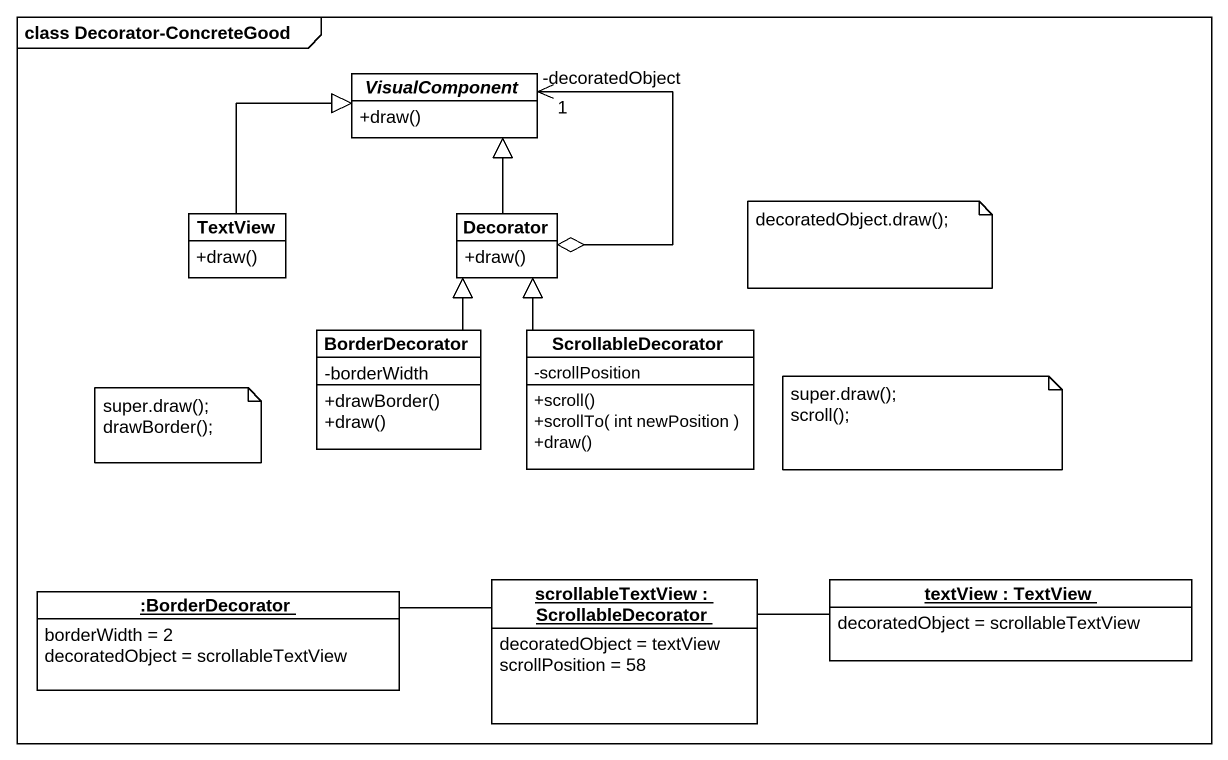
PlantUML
@startuml
mainframe class Decorator-ConcreteGood
hide circle
hide empty members
skinparam classAttributeIconSize 0
abstract class VisualComponent {
  +draw()
}
class TextView {
  +draw()
}
class Decorator {
  +draw()
}
class BorderDecorator {
  -borderWidth
  +drawBorder()
  +draw()
}
class ScrollableDecorator {
  -scrollPosition
  +scroll()
  +scrollTo( int newPosition )
  +draw()
}
object ":BorderDecorator" as BorderDecorator_2 {
  borderWidth = 2
  decoratedObject = scrollableTextView
}
object "scrollableTextView : ScrollableDecorator" as scrollableTextView {
  decoratedObject = textView
  scrollPosition = 58
}
object "textView : TextView" as textView {
  decoratedObject = scrollableTextView
}
TextView -up-|> VisualComponent
Decorator -up-|> VisualComponent
Decorator o-up-> "-decoratedObject\n1" VisualComponent
BorderDecorator -up-|> Decorator
ScrollableDecorator -up-|> Decorator
BorderDecorator_2 -right- scrollableTextView
scrollableTextView -right- textView
note as N1
  decoratedObject.draw();
end note
note as N2
  super.draw();
  scroll();
end note
note as N3
  super.draw();
  drawBorder();
end note
@enduml
